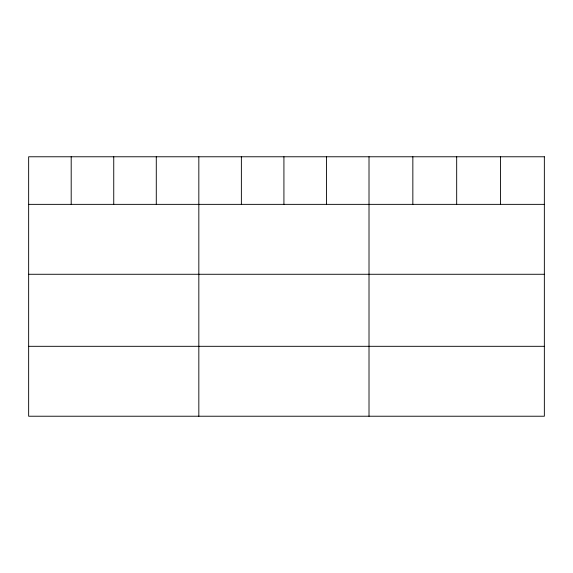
<?xml version="1.0" encoding="UTF-8"?>
<svg xmlns="http://www.w3.org/2000/svg" width="573" height="573" viewBox="0 0 573 573"><rect width="100%" height="100%" fill="white"/><g stroke="black" fill="none" stroke-linecap="round" stroke-linejoin="round"><path stroke-width="0.86" d="M28.65 204.36L544.35 204.36M28.65 274.274L544.35 274.274M28.65 346.314L544.35 346.314M500.516 156.773L500.516 204.36M456.681 156.773L456.681 204.36M412.846 156.773L412.846 204.36M369.012 156.773L369.012 416.227M326.467 156.773L326.467 204.36M283.921 156.773L283.921 204.36M241.376 156.773L241.376 204.36M198.831 156.773L198.831 416.227M156.286 156.773L156.286 204.36M113.741 156.773L113.741 204.36M71.195 156.773L71.195 204.36M544.35 156.773L28.65 156.773L28.65 416.227L544.35 416.227L544.35 156.773"/></g></svg>
